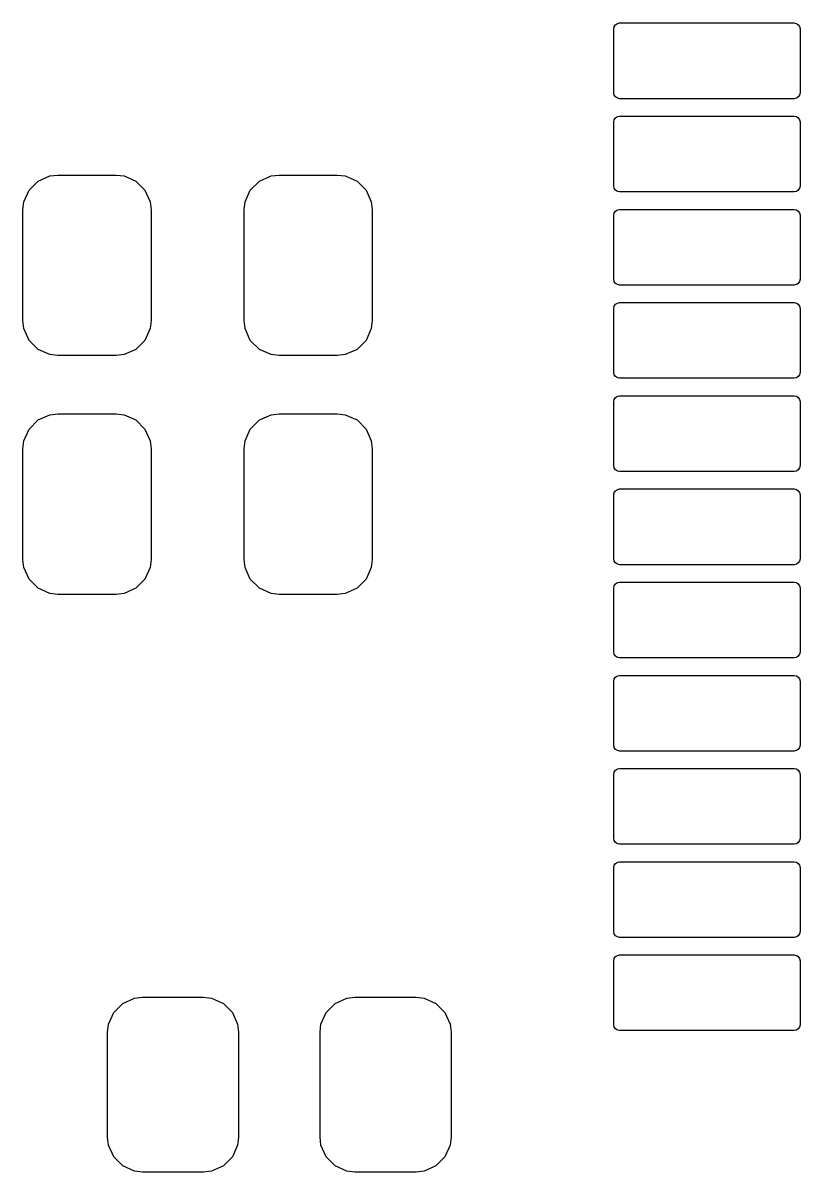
# Model space of a CAD drawing. Header units: inches. Extents: x 0.27 to 5.32, y 0.14 to 3.22.
# Drawn here: x 1.0369 to 1.2996, y 1.4603 to 1.8487 of the extents above; entities that cross this region are included whole.
import ezdxf

# ---------------------------------------------------------------- set-up
doc = ezdxf.new("R2010")
doc.units = ezdxf.units.IN
doc.header["$MEASUREMENT"] = 0
doc.layers.add('BLACK', color=250, linetype='CONTINUOUS')

msp = doc.modelspace()

# ---------------------------------------------------------------- linework, layer by layer
at = {"layer": 'BLACK', "linetype": 'CONTINUOUS'}
for p, q in [((1.23723, 1.84808), (1.23787, 1.84851)), ((1.23787, 1.84851), (1.23862, 1.84866)), ((1.23862, 1.84866), (1.29768, 1.84866)), ((1.29768, 1.84866), (1.29843, 1.84851)), ((1.29843, 1.84851), (1.29907, 1.84808)), ((1.23665, 1.84669), (1.2368, 1.84745)), ((1.23665, 1.82504), (1.23665, 1.84669)), ((1.2368, 1.84745), (1.23723, 1.84808)), ((1.29907, 1.84808), (1.2995, 1.84745)), ((1.2995, 1.84745), (1.29965, 1.84669)), ((1.29965, 1.84669), (1.29965, 1.82504)), ((1.2368, 1.82429), (1.23665, 1.82504)), ((1.23723, 1.82365), (1.2368, 1.82429)), ((1.23787, 1.82322), (1.23723, 1.82365)), ((1.23862, 1.82307), (1.23787, 1.82322)), ((1.29768, 1.82307), (1.23862, 1.82307)), ((1.29843, 1.82322), (1.29768, 1.82307)), ((1.29907, 1.82365), (1.29843, 1.82322)), ((1.2995, 1.82429), (1.29907, 1.82365)), ((1.29965, 1.82504), (1.2995, 1.82429)), ((1.23665, 1.8152), (1.2368, 1.81595)), ((1.23665, 1.79354), (1.23665, 1.8152)), ((1.2368, 1.81595), (1.23723, 1.81659)), ((1.23723, 1.81659), (1.23787, 1.81702)), ((1.23787, 1.81702), (1.23862, 1.81717)), ((1.23862, 1.81717), (1.29768, 1.81717)), ((1.29768, 1.81717), (1.29843, 1.81702)), ((1.29843, 1.81702), (1.29907, 1.81659)), ((1.29907, 1.81659), (1.2995, 1.81595)), ((1.2995, 1.81595), (1.29965, 1.8152)), ((1.29965, 1.8152), (1.29965, 1.79354)), ((1.03892, 1.79215), (1.04199, 1.79522)), ((1.04199, 1.79522), (1.04596, 1.79697)), ((1.04596, 1.79697), (1.04866, 1.79728)), ((1.04866, 1.79728), (1.06835, 1.79728)), ((1.06835, 1.79728), (1.07105, 1.79697)), ((1.07105, 1.79697), (1.07502, 1.79522)), ((1.07502, 1.79522), (1.07809, 1.79215)), ((1.11372, 1.79215), (1.11679, 1.79522)), ((1.11679, 1.79522), (1.12076, 1.79697)), ((1.12076, 1.79697), (1.12346, 1.79728)), ((1.12346, 1.79728), (1.14315, 1.79728)), ((1.14315, 1.79728), (1.14585, 1.79697)), ((1.14585, 1.79697), (1.14982, 1.79522)), ((1.14982, 1.79522), (1.15289, 1.79215)), ((1.03716, 1.78818), (1.03892, 1.79215)), ((1.07809, 1.79215), (1.07984, 1.78818)), ((1.11197, 1.78818), (1.11372, 1.79215)), ((1.15289, 1.79215), (1.15465, 1.78818)), ((1.2368, 1.79279), (1.23665, 1.79354)), ((1.23723, 1.79215), (1.2368, 1.79279)), ((1.23787, 1.79172), (1.23723, 1.79215)), ((1.23862, 1.79157), (1.23787, 1.79172)), ((1.29768, 1.79157), (1.23862, 1.79157)), ((1.29843, 1.79172), (1.29768, 1.79157)), ((1.29907, 1.79215), (1.29843, 1.79172)), ((1.2995, 1.79279), (1.29907, 1.79215)), ((1.29965, 1.79354), (1.2995, 1.79279)), ((1.03685, 1.78547), (1.03716, 1.78818)), ((1.07984, 1.78818), (1.08016, 1.78547)), ((1.11165, 1.78547), (1.11197, 1.78818)), ((1.15465, 1.78818), (1.15496, 1.78547)), ((1.03685, 1.74807), (1.03685, 1.78547)), ((1.08016, 1.78547), (1.08016, 1.74807)), ((1.11165, 1.74807), (1.11165, 1.78547)), ((1.15496, 1.78547), (1.15496, 1.74807)), ((1.23665, 1.7837), (1.2368, 1.78445)), ((1.23665, 1.76205), (1.23665, 1.7837)), ((1.2368, 1.78445), (1.23723, 1.78509)), ((1.23723, 1.78509), (1.23787, 1.78552)), ((1.23787, 1.78552), (1.23862, 1.78567)), ((1.23862, 1.78567), (1.29768, 1.78567)), ((1.29768, 1.78567), (1.29843, 1.78552)), ((1.29843, 1.78552), (1.29907, 1.78509)), ((1.29907, 1.78509), (1.2995, 1.78445)), ((1.2995, 1.78445), (1.29965, 1.7837)), ((1.29965, 1.7837), (1.29965, 1.76205)), ((1.2368, 1.76129), (1.23665, 1.76205)), ((1.23723, 1.76066), (1.2368, 1.76129)), ((1.23787, 1.76023), (1.23723, 1.76066)), ((1.23862, 1.76008), (1.23787, 1.76023)), ((1.29768, 1.76008), (1.23862, 1.76008)), ((1.29843, 1.76023), (1.29768, 1.76008)), ((1.29907, 1.76066), (1.29843, 1.76023)), ((1.2995, 1.76129), (1.29907, 1.76066)), ((1.29965, 1.76205), (1.2995, 1.76129)), ((1.23665, 1.7522), (1.2368, 1.75296)), ((1.23665, 1.73055), (1.23665, 1.7522)), ((1.2368, 1.75296), (1.23723, 1.7536)), ((1.23723, 1.7536), (1.23787, 1.75402)), ((1.23787, 1.75402), (1.23862, 1.75417)), ((1.23862, 1.75417), (1.29768, 1.75417)), ((1.29768, 1.75417), (1.29843, 1.75402)), ((1.29843, 1.75402), (1.29907, 1.7536)), ((1.29907, 1.7536), (1.2995, 1.75296)), ((1.2995, 1.75296), (1.29965, 1.7522)), ((1.29965, 1.7522), (1.29965, 1.73055)), ((1.03716, 1.74537), (1.03685, 1.74807)), ((1.08016, 1.74807), (1.07984, 1.74537)), ((1.11197, 1.74537), (1.11165, 1.74807)), ((1.15496, 1.74807), (1.15465, 1.74537)), ((1.03892, 1.7414), (1.03716, 1.74537)), ((1.07984, 1.74537), (1.07809, 1.7414)), ((1.11372, 1.7414), (1.11197, 1.74537)), ((1.15465, 1.74537), (1.15289, 1.7414)), ((1.04199, 1.73833), (1.03892, 1.7414)), ((1.07809, 1.7414), (1.07502, 1.73833)), ((1.11679, 1.73833), (1.11372, 1.7414)), ((1.15289, 1.7414), (1.14982, 1.73833)), ((1.04596, 1.73657), (1.04199, 1.73833)), ((1.04866, 1.73626), (1.04596, 1.73657)), ((1.06835, 1.73626), (1.04866, 1.73626)), ((1.07105, 1.73657), (1.06835, 1.73626)), ((1.07502, 1.73833), (1.07105, 1.73657)), ((1.12076, 1.73657), (1.11679, 1.73833)), ((1.12346, 1.73626), (1.12076, 1.73657)), ((1.14315, 1.73626), (1.12346, 1.73626)), ((1.14585, 1.73657), (1.14315, 1.73626)), ((1.14982, 1.73833), (1.14585, 1.73657)), ((1.2368, 1.7298), (1.23665, 1.73055)), ((1.23723, 1.72916), (1.2368, 1.7298)), ((1.23787, 1.72873), (1.23723, 1.72916)), ((1.23862, 1.72858), (1.23787, 1.72873)), ((1.29768, 1.72858), (1.23862, 1.72858)), ((1.29843, 1.72873), (1.29768, 1.72858)), ((1.29907, 1.72916), (1.29843, 1.72873)), ((1.2995, 1.7298), (1.29907, 1.72916)), ((1.29965, 1.73055), (1.2995, 1.7298)), ((1.23665, 1.72071), (1.2368, 1.72146)), ((1.23665, 1.69906), (1.23665, 1.72071)), ((1.2368, 1.72146), (1.23723, 1.7221)), ((1.23723, 1.7221), (1.23787, 1.72253)), ((1.23787, 1.72253), (1.23862, 1.72268)), ((1.23862, 1.72268), (1.29768, 1.72268)), ((1.29768, 1.72268), (1.29843, 1.72253)), ((1.29843, 1.72253), (1.29907, 1.7221)), ((1.29907, 1.7221), (1.2995, 1.72146)), ((1.2995, 1.72146), (1.29965, 1.72071)), ((1.29965, 1.72071), (1.29965, 1.69906)), ((1.04596, 1.71626), (1.04866, 1.71657)), ((1.04866, 1.71657), (1.06835, 1.71657)), ((1.06835, 1.71657), (1.07105, 1.71626)), ((1.12076, 1.71626), (1.12346, 1.71657)), ((1.12346, 1.71657), (1.14315, 1.71657)), ((1.14315, 1.71657), (1.14585, 1.71626)), ((1.03892, 1.71144), (1.04199, 1.71451)), ((1.04199, 1.71451), (1.04596, 1.71626)), ((1.07105, 1.71626), (1.07502, 1.71451)), ((1.07502, 1.71451), (1.07809, 1.71144)), ((1.11372, 1.71144), (1.11679, 1.71451)), ((1.11679, 1.71451), (1.12076, 1.71626)), ((1.14585, 1.71626), (1.14982, 1.71451)), ((1.14982, 1.71451), (1.15289, 1.71144)), ((1.03716, 1.70747), (1.03892, 1.71144)), ((1.07809, 1.71144), (1.07984, 1.70747)), ((1.11197, 1.70747), (1.11372, 1.71144)), ((1.15289, 1.71144), (1.15465, 1.70747)), ((1.03685, 1.70476), (1.03716, 1.70747)), ((1.07984, 1.70747), (1.08016, 1.70476)), ((1.11165, 1.70476), (1.11197, 1.70747)), ((1.15465, 1.70747), (1.15496, 1.70476)), ((1.03685, 1.66736), (1.03685, 1.70476)), ((1.08016, 1.70476), (1.08016, 1.66736)), ((1.11165, 1.66736), (1.11165, 1.70476)), ((1.15496, 1.70476), (1.15496, 1.66736)), ((1.2368, 1.6983), (1.23665, 1.69906)), ((1.23723, 1.69766), (1.2368, 1.6983)), ((1.23787, 1.69724), (1.23723, 1.69766)), ((1.23862, 1.69709), (1.23787, 1.69724)), ((1.29768, 1.69709), (1.23862, 1.69709)), ((1.29843, 1.69724), (1.29768, 1.69709)), ((1.29907, 1.69766), (1.29843, 1.69724)), ((1.2995, 1.6983), (1.29907, 1.69766)), ((1.29965, 1.69906), (1.2995, 1.6983)), ((1.23665, 1.68921), (1.2368, 1.68997)), ((1.2368, 1.68997), (1.23723, 1.6906)), ((1.23723, 1.6906), (1.23787, 1.69103)), ((1.23787, 1.69103), (1.23862, 1.69118)), ((1.23862, 1.69118), (1.29768, 1.69118)), ((1.29768, 1.69118), (1.29843, 1.69103)), ((1.29843, 1.69103), (1.29907, 1.6906)), ((1.29907, 1.6906), (1.2995, 1.68997)), ((1.2995, 1.68997), (1.29965, 1.68921)), ((1.23665, 1.66756), (1.23665, 1.68921)), ((1.29965, 1.68921), (1.29965, 1.66756)), ((1.03716, 1.66466), (1.03685, 1.66736)), ((1.08016, 1.66736), (1.07984, 1.66466)), ((1.11197, 1.66466), (1.11165, 1.66736)), ((1.15496, 1.66736), (1.15465, 1.66466)), ((1.2368, 1.66681), (1.23665, 1.66756)), ((1.23723, 1.66617), (1.2368, 1.66681)), ((1.23787, 1.66574), (1.23723, 1.66617)), ((1.29907, 1.66617), (1.29843, 1.66574)), ((1.2995, 1.66681), (1.29907, 1.66617)), ((1.29965, 1.66756), (1.2995, 1.66681)), ((1.03892, 1.66069), (1.03716, 1.66466)), ((1.07984, 1.66466), (1.07809, 1.66069)), ((1.11372, 1.66069), (1.11197, 1.66466)), ((1.15465, 1.66466), (1.15289, 1.66069)), ((1.23862, 1.66559), (1.23787, 1.66574)), ((1.29768, 1.66559), (1.23862, 1.66559)), ((1.29843, 1.66574), (1.29768, 1.66559)), ((1.04199, 1.65762), (1.03892, 1.66069)), ((1.07809, 1.66069), (1.07502, 1.65762)), ((1.11679, 1.65762), (1.11372, 1.66069)), ((1.15289, 1.66069), (1.14982, 1.65762)), ((1.23665, 1.65772), (1.2368, 1.65847)), ((1.2368, 1.65847), (1.23723, 1.65911)), ((1.23723, 1.65911), (1.23787, 1.65954)), ((1.23787, 1.65954), (1.23862, 1.65969)), ((1.23862, 1.65969), (1.29768, 1.65969)), ((1.29768, 1.65969), (1.29843, 1.65954)), ((1.29843, 1.65954), (1.29907, 1.65911)), ((1.29907, 1.65911), (1.2995, 1.65847)), ((1.2995, 1.65847), (1.29965, 1.65772)), ((1.04596, 1.65586), (1.04199, 1.65762)), ((1.04866, 1.65555), (1.04596, 1.65586)), ((1.06835, 1.65555), (1.04866, 1.65555)), ((1.07105, 1.65586), (1.06835, 1.65555)), ((1.07502, 1.65762), (1.07105, 1.65586)), ((1.12076, 1.65586), (1.11679, 1.65762)), ((1.12346, 1.65555), (1.12076, 1.65586)), ((1.14315, 1.65555), (1.12346, 1.65555)), ((1.14585, 1.65586), (1.14315, 1.65555)), ((1.14982, 1.65762), (1.14585, 1.65586)), ((1.23665, 1.63606), (1.23665, 1.65772)), ((1.29965, 1.65772), (1.29965, 1.63606)), ((1.2368, 1.63531), (1.23665, 1.63606)), ((1.23723, 1.63467), (1.2368, 1.63531)), ((1.2995, 1.63531), (1.29907, 1.63467)), ((1.29965, 1.63606), (1.2995, 1.63531)), ((1.23787, 1.63424), (1.23723, 1.63467)), ((1.23862, 1.63409), (1.23787, 1.63424)), ((1.29768, 1.63409), (1.23862, 1.63409)), ((1.29843, 1.63424), (1.29768, 1.63409)), ((1.29907, 1.63467), (1.29843, 1.63424)), ((1.2368, 1.62697), (1.23723, 1.62761)), ((1.23723, 1.62761), (1.23787, 1.62804)), ((1.23787, 1.62804), (1.23862, 1.62819)), ((1.23862, 1.62819), (1.29768, 1.62819)), ((1.29768, 1.62819), (1.29843, 1.62804)), ((1.29843, 1.62804), (1.29907, 1.62761)), ((1.29907, 1.62761), (1.2995, 1.62697)), ((1.23665, 1.62622), (1.2368, 1.62697)), ((1.23665, 1.60457), (1.23665, 1.62622)), ((1.2995, 1.62697), (1.29965, 1.62622)), ((1.29965, 1.62622), (1.29965, 1.60457)), ((1.2368, 1.60381), (1.23665, 1.60457)), ((1.23723, 1.60318), (1.2368, 1.60381)), ((1.2995, 1.60381), (1.29907, 1.60318)), ((1.29965, 1.60457), (1.2995, 1.60381)), ((1.23787, 1.60275), (1.23723, 1.60318)), ((1.23862, 1.6026), (1.23787, 1.60275)), ((1.29768, 1.6026), (1.23862, 1.6026)), ((1.29843, 1.60275), (1.29768, 1.6026)), ((1.29907, 1.60318), (1.29843, 1.60275)), ((1.2368, 1.59548), (1.23723, 1.59612)), ((1.23723, 1.59612), (1.23787, 1.59654)), ((1.23787, 1.59654), (1.23862, 1.59669)), ((1.23862, 1.59669), (1.29768, 1.59669)), ((1.29768, 1.59669), (1.29843, 1.59654)), ((1.29843, 1.59654), (1.29907, 1.59612)), ((1.29907, 1.59612), (1.2995, 1.59548)), ((1.23665, 1.59472), (1.2368, 1.59548)), ((1.23665, 1.57307), (1.23665, 1.59472)), ((1.2995, 1.59548), (1.29965, 1.59472)), ((1.29965, 1.59472), (1.29965, 1.57307)), ((1.2368, 1.57232), (1.23665, 1.57307)), ((1.29965, 1.57307), (1.2995, 1.57232)), ((1.23723, 1.57168), (1.2368, 1.57232)), ((1.23787, 1.57125), (1.23723, 1.57168)), ((1.23862, 1.5711), (1.23787, 1.57125)), ((1.29768, 1.5711), (1.23862, 1.5711)), ((1.29843, 1.57125), (1.29768, 1.5711)), ((1.29907, 1.57168), (1.29843, 1.57125)), ((1.2995, 1.57232), (1.29907, 1.57168)), ((1.23723, 1.56462), (1.23787, 1.56505)), ((1.23787, 1.56505), (1.23862, 1.5652)), ((1.23862, 1.5652), (1.29768, 1.5652)), ((1.29768, 1.5652), (1.29843, 1.56505)), ((1.29843, 1.56505), (1.29907, 1.56462)), ((1.23665, 1.56323), (1.2368, 1.56398)), ((1.23665, 1.54157), (1.23665, 1.56323)), ((1.2368, 1.56398), (1.23723, 1.56462)), ((1.29907, 1.56462), (1.2995, 1.56398)), ((1.2995, 1.56398), (1.29965, 1.56323)), ((1.29965, 1.56323), (1.29965, 1.54157)), ((1.2368, 1.54082), (1.23665, 1.54157)), ((1.23723, 1.54018), (1.2368, 1.54082)), ((1.23787, 1.53976), (1.23723, 1.54018)), ((1.23862, 1.53961), (1.23787, 1.53976)), ((1.29768, 1.53961), (1.23862, 1.53961)), ((1.29843, 1.53976), (1.29768, 1.53961)), ((1.29907, 1.54018), (1.29843, 1.53976)), ((1.2995, 1.54082), (1.29907, 1.54018)), ((1.29965, 1.54157), (1.2995, 1.54082)), ((1.23665, 1.53173), (1.2368, 1.53249)), ((1.23665, 1.51008), (1.23665, 1.53173)), ((1.2368, 1.53249), (1.23723, 1.53312)), ((1.23723, 1.53312), (1.23787, 1.53355)), ((1.23787, 1.53355), (1.23862, 1.5337)), ((1.23862, 1.5337), (1.29768, 1.5337)), ((1.29768, 1.5337), (1.29843, 1.53355)), ((1.29843, 1.53355), (1.29907, 1.53312)), ((1.29907, 1.53312), (1.2995, 1.53249)), ((1.2995, 1.53249), (1.29965, 1.53173)), ((1.29965, 1.53173), (1.29965, 1.51008)), ((1.07061, 1.51732), (1.07458, 1.51907)), ((1.07458, 1.51907), (1.07728, 1.51939)), ((1.07728, 1.51939), (1.09795, 1.51939)), ((1.09795, 1.51939), (1.10066, 1.51907)), ((1.10066, 1.51907), (1.10463, 1.51732)), ((1.14246, 1.51732), (1.14643, 1.51907)), ((1.14643, 1.51907), (1.14913, 1.51939)), ((1.14913, 1.51939), (1.1698, 1.51939)), ((1.1698, 1.51939), (1.17251, 1.51907)), ((1.17251, 1.51907), (1.17648, 1.51732)), ((1.06754, 1.51425), (1.07061, 1.51732)), ((1.10463, 1.51732), (1.1077, 1.51425)), ((1.13939, 1.51425), (1.14246, 1.51732)), ((1.17648, 1.51732), (1.17955, 1.51425)), ((1.06579, 1.51028), (1.06754, 1.51425)), ((1.1077, 1.51425), (1.10945, 1.51028)), ((1.13764, 1.51028), (1.13939, 1.51425)), ((1.17955, 1.51425), (1.1813, 1.51028)), ((1.06547, 1.50757), (1.06579, 1.51028)), ((1.06547, 1.47214), (1.06547, 1.50757)), ((1.10945, 1.51028), (1.10976, 1.50757)), ((1.10976, 1.50757), (1.10976, 1.47214)), ((1.13732, 1.50757), (1.13764, 1.51028)), ((1.13732, 1.47214), (1.13732, 1.50757)), ((1.1813, 1.51028), (1.18161, 1.50757)), ((1.18161, 1.50757), (1.18161, 1.47214)), ((1.2368, 1.50933), (1.23665, 1.51008)), ((1.23723, 1.50869), (1.2368, 1.50933)), ((1.23787, 1.50826), (1.23723, 1.50869)), ((1.23862, 1.50811), (1.23787, 1.50826)), ((1.29768, 1.50811), (1.23862, 1.50811)), ((1.29843, 1.50826), (1.29768, 1.50811)), ((1.29907, 1.50869), (1.29843, 1.50826)), ((1.2995, 1.50933), (1.29907, 1.50869)), ((1.29965, 1.51008), (1.2995, 1.50933)), ((1.06579, 1.46944), (1.06547, 1.47214)), ((1.10976, 1.47214), (1.10945, 1.46944)), ((1.13764, 1.46944), (1.13732, 1.47214)), ((1.18161, 1.47214), (1.1813, 1.46944)), ((1.06754, 1.46547), (1.06579, 1.46944)), ((1.10945, 1.46944), (1.1077, 1.46547)), ((1.13939, 1.46547), (1.13764, 1.46944)), ((1.1813, 1.46944), (1.17955, 1.46547)), ((1.07061, 1.4624), (1.06754, 1.46547)), ((1.1077, 1.46547), (1.10463, 1.4624)), ((1.14246, 1.4624), (1.13939, 1.46547)), ((1.17955, 1.46547), (1.17648, 1.4624)), ((1.07458, 1.46064), (1.07061, 1.4624)), ((1.07728, 1.46033), (1.07458, 1.46064)), ((1.09795, 1.46033), (1.07728, 1.46033)), ((1.10066, 1.46064), (1.09795, 1.46033)), ((1.10463, 1.4624), (1.10066, 1.46064)), ((1.14643, 1.46064), (1.14246, 1.4624)), ((1.14913, 1.46033), (1.14643, 1.46064)), ((1.1698, 1.46033), (1.14913, 1.46033)), ((1.17251, 1.46064), (1.1698, 1.46033)), ((1.17648, 1.4624), (1.17251, 1.46064))]:
    msp.add_line(p, q, dxfattribs=at)

doc.saveas('drawing.dxf')
